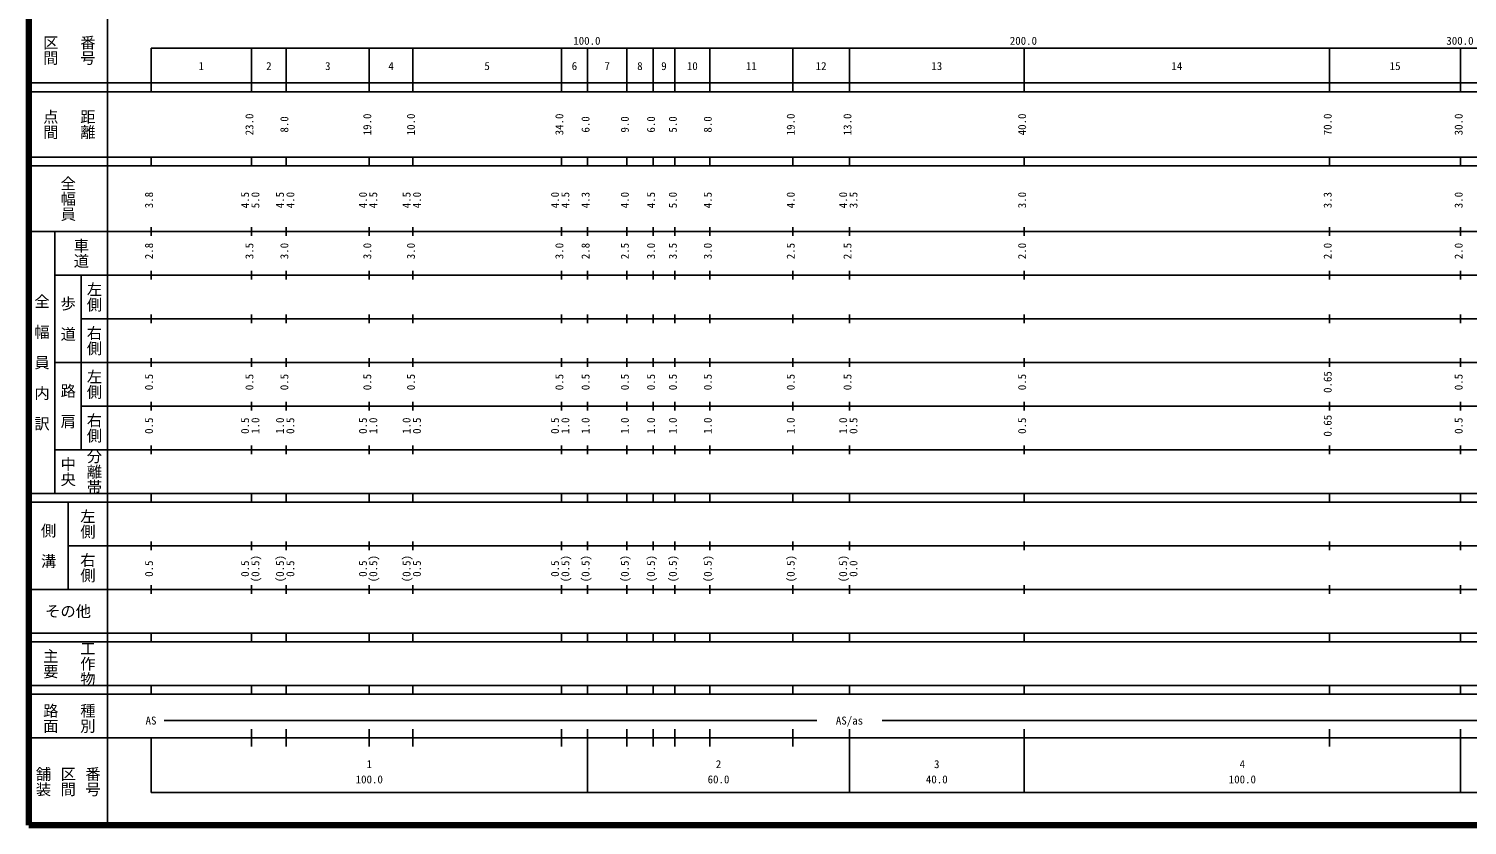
# Model space of a CAD drawing. Units: millimetres on the paper, enlarged 1000 times. Extents: x 40000 to 680000, y 20000 to 380000.
# Drawn here: x 40000 to 369513, y 20000 to 202409 of the extents above; entities that cross this region are included whole.
import ezdxf
from ezdxf.enums import TextEntityAlignment as Align

# ---------------------------------------------------------------- set-up
doc = ezdxf.new("R2010")
doc.units = ezdxf.units.MM
doc.header["$LTSCALE"] = 1000
doc.layers.add('M-TTL', color=2, linetype='Continuous', lineweight=140)
doc.layers.add('M-TTL-BAND', color=7, linetype='Continuous', lineweight=25)
doc.styles.add('@ＭＳ ゴシック', font='')
doc.styles.add('ＭＳ ゴシック', font='')
doc.styles.get('@ＭＳ ゴシック').set_extended_font_data('@MS Gothic')
doc.styles.get('ＭＳ ゴシック').set_extended_font_data('MS Gothic')

msp = doc.modelspace()

# ---------------------------------------------------------------- linework, layer by layer
at = {"layer": 'M-TTL'}
for p, q in [((40000, 380000), (40000, 20000)), ((40000, 20000), (680000, 20000))]:
    msp.add_line(p, q, dxfattribs=at)
at = {"layer": 'M-TTL-BAND'}
for p, q in [((58000, 370000), (58000, 20000)), ((68000, 198000), (579000, 198000)), ((68000, 198000), (68000, 188000)), ((91000, 188000), (91000, 198000)), ((99000, 188000), (99000, 198000)), ((118000, 188000), (118000, 198000)), ((128000, 188000), (128000, 198000)), ((162000, 188000), (162000, 198000)), ((168000, 188000), (168000, 198000)), ((177000, 188000), (177000, 198000)), ((183000, 188000), (183000, 198000)), ((188000, 188000), (188000, 198000)), ((196000, 188000), (196000, 198000)), ((215000, 188000), (215000, 198000)), ((228000, 188000), (228000, 198000)), ((268000, 188000), (268000, 198000)), ((338000, 188000), (338000, 198000)), ((368000, 188000), (368000, 198000)), ((40000, 190000), (579000, 190000)), ((40000, 188000), (579000, 188000)), ((40000, 173000), (579000, 173000)), ((68000, 171000), (68000, 173000)), ((91000, 171000), (91000, 173000)), ((99000, 171000), (99000, 173000)), ((118000, 171000), (118000, 173000)), ((128000, 171000), (128000, 173000)), ((162000, 171000), (162000, 173000)), ((168000, 171000), (168000, 173000)), ((177000, 171000), (177000, 173000)), ((183000, 171000), (183000, 173000)), ((188000, 171000), (188000, 173000)), ((196000, 171000), (196000, 173000)), ((215000, 171000), (215000, 173000)), ((228000, 171000), (228000, 173000)), ((268000, 171000), (268000, 173000)), ((338000, 171000), (338000, 173000)), ((368000, 171000), (368000, 173000)), ((40000, 171000), (579000, 171000)), ((40000, 156000), (579000, 156000)), ((46000, 96000), (46000, 156000)), ((68000, 155000), (68000, 157000)), ((91000, 155000), (91000, 157000)), ((99000, 155000), (99000, 157000)), ((118000, 155000), (118000, 157000)), ((128000, 155000), (128000, 157000)), ((162000, 155000), (162000, 157000)), ((168000, 155000), (168000, 157000)), ((177000, 155000), (177000, 157000)), ((183000, 155000), (183000, 157000)), ((188000, 155000), (188000, 157000)), ((196000, 155000), (196000, 157000)), ((215000, 155000), (215000, 157000)), ((228000, 155000), (228000, 157000)), ((268000, 155000), (268000, 157000)), ((338000, 155000), (338000, 157000)), ((368000, 155000), (368000, 157000)), ((46000, 146000), (579000, 146000)), ((52000, 146000), (52000, 106000)), ((68000, 145000), (68000, 147000)), ((91000, 145000), (91000, 147000)), ((99000, 145000), (99000, 147000)), ((118000, 145000), (118000, 147000)), ((128000, 145000), (128000, 147000)), ((162000, 145000), (162000, 147000)), ((168000, 145000), (168000, 147000)), ((177000, 145000), (177000, 147000)), ((183000, 145000), (183000, 147000)), ((188000, 145000), (188000, 147000)), ((196000, 145000), (196000, 147000)), ((215000, 145000), (215000, 147000)), ((228000, 145000), (228000, 147000)), ((268000, 145000), (268000, 147000)), ((338000, 145000), (338000, 147000)), ((368000, 145000), (368000, 147000)), ((52000, 136000), (579000, 136000)), ((68000, 135000), (68000, 137000)), ((91000, 135000), (91000, 137000)), ((99000, 135000), (99000, 137000)), ((118000, 135000), (118000, 137000)), ((128000, 135000), (128000, 137000)), ((162000, 135000), (162000, 137000)), ((168000, 135000), (168000, 137000)), ((177000, 135000), (177000, 137000)), ((183000, 135000), (183000, 137000)), ((188000, 135000), (188000, 137000)), ((196000, 135000), (196000, 137000)), ((215000, 135000), (215000, 137000)), ((228000, 135000), (228000, 137000)), ((268000, 135000), (268000, 137000)), ((338000, 135000), (338000, 137000)), ((368000, 135000), (368000, 137000)), ((46000, 126000), (579000, 126000)), ((68000, 125000), (68000, 127000)), ((91000, 125000), (91000, 127000)), ((99000, 125000), (99000, 127000)), ((118000, 125000), (118000, 127000)), ((128000, 125000), (128000, 127000)), ((162000, 125000), (162000, 127000)), ((168000, 125000), (168000, 127000)), ((177000, 125000), (177000, 127000)), ((183000, 125000), (183000, 127000)), ((188000, 125000), (188000, 127000)), ((196000, 125000), (196000, 127000)), ((215000, 125000), (215000, 127000)), ((228000, 125000), (228000, 127000)), ((268000, 125000), (268000, 127000)), ((338000, 125000), (338000, 127000)), ((368000, 125000), (368000, 127000)), ((52000, 116000), (579000, 116000)), ((68000, 115000), (68000, 117000)), ((91000, 115000), (91000, 117000)), ((99000, 115000), (99000, 117000)), ((118000, 115000), (118000, 117000)), ((128000, 115000), (128000, 117000)), ((162000, 115000), (162000, 117000)), ((168000, 115000), (168000, 117000)), ((177000, 115000), (177000, 117000)), ((183000, 115000), (183000, 117000)), ((188000, 115000), (188000, 117000)), ((196000, 115000), (196000, 117000)), ((215000, 115000), (215000, 117000)), ((228000, 115000), (228000, 117000)), ((268000, 115000), (268000, 117000)), ((338000, 115000), (338000, 117000)), ((368000, 115000), (368000, 117000)), ((46000, 106000), (579000, 106000)), ((68000, 105000), (68000, 107000)), ((91000, 105000), (91000, 107000)), ((99000, 105000), (99000, 107000)), ((118000, 105000), (118000, 107000)), ((128000, 105000), (128000, 107000)), ((162000, 105000), (162000, 107000)), ((168000, 105000), (168000, 107000)), ((177000, 105000), (177000, 107000)), ((183000, 105000), (183000, 107000)), ((188000, 105000), (188000, 107000)), ((196000, 105000), (196000, 107000)), ((215000, 105000), (215000, 107000)), ((228000, 105000), (228000, 107000)), ((268000, 105000), (268000, 107000)), ((338000, 105000), (338000, 107000)), ((368000, 105000), (368000, 107000)), ((40000, 96000), (579000, 96000)), ((68000, 94000), (68000, 96000)), ((91000, 94000), (91000, 96000)), ((99000, 94000), (99000, 96000)), ((118000, 94000), (118000, 96000)), ((128000, 94000), (128000, 96000)), ((162000, 94000), (162000, 96000)), ((168000, 94000), (168000, 96000)), ((177000, 94000), (177000, 96000)), ((183000, 94000), (183000, 96000)), ((188000, 94000), (188000, 96000)), ((196000, 94000), (196000, 96000)), ((215000, 94000), (215000, 96000)), ((228000, 94000), (228000, 96000)), ((268000, 94000), (268000, 96000)), ((338000, 94000), (338000, 96000)), ((368000, 94000), (368000, 96000)), ((40000, 94000), (579000, 94000)), ((49000, 94000), (49000, 74000)), ((49000, 84000), (579000, 84000)), ((68000, 83000), (68000, 85000)), ((91000, 83000), (91000, 85000)), ((99000, 83000), (99000, 85000)), ((118000, 83000), (118000, 85000)), ((128000, 83000), (128000, 85000)), ((162000, 83000), (162000, 85000)), ((168000, 83000), (168000, 85000)), ((177000, 83000), (177000, 85000)), ((183000, 83000), (183000, 85000)), ((188000, 83000), (188000, 85000)), ((196000, 83000), (196000, 85000)), ((215000, 83000), (215000, 85000)), ((228000, 83000), (228000, 85000)), ((268000, 83000), (268000, 85000)), ((338000, 83000), (338000, 85000)), ((368000, 83000), (368000, 85000)), ((40000, 74000), (579000, 74000)), ((68000, 73000), (68000, 75000)), ((91000, 73000), (91000, 75000)), ((99000, 73000), (99000, 75000)), ((118000, 73000), (118000, 75000)), ((128000, 73000), (128000, 75000)), ((162000, 73000), (162000, 75000)), ((168000, 73000), (168000, 75000)), ((177000, 73000), (177000, 75000)), ((183000, 73000), (183000, 75000)), ((188000, 73000), (188000, 75000)), ((196000, 73000), (196000, 75000)), ((215000, 73000), (215000, 75000)), ((228000, 73000), (228000, 75000)), ((268000, 73000), (268000, 75000)), ((338000, 73000), (338000, 75000)), ((368000, 73000), (368000, 75000)), ((40000, 64000), (579000, 64000)), ((68000, 62000), (68000, 64000)), ((91000, 62000), (91000, 64000)), ((99000, 62000), (99000, 64000)), ((118000, 62000), (118000, 64000)), ((128000, 62000), (128000, 64000)), ((162000, 62000), (162000, 64000)), ((168000, 62000), (168000, 64000)), ((177000, 62000), (177000, 64000)), ((183000, 62000), (183000, 64000)), ((188000, 62000), (188000, 64000)), ((196000, 62000), (196000, 64000)), ((215000, 62000), (215000, 64000)), ((228000, 62000), (228000, 64000)), ((268000, 62000), (268000, 64000)), ((338000, 62000), (338000, 64000)), ((368000, 62000), (368000, 64000)), ((40000, 62000), (579000, 62000)), ((40000, 52000), (579000, 52000)), ((40000, 50000), (579000, 50000)), ((68000, 50000), (68000, 52000)), ((91000, 50000), (91000, 52000)), ((99000, 50000), (99000, 52000)), ((118000, 50000), (118000, 52000)), ((128000, 50000), (128000, 52000)), ((162000, 50000), (162000, 52000)), ((168000, 50000), (168000, 52000)), ((177000, 50000), (177000, 52000)), ((183000, 50000), (183000, 52000)), ((188000, 50000), (188000, 52000)), ((196000, 50000), (196000, 52000)), ((215000, 50000), (215000, 52000)), ((228000, 50000), (228000, 52000)), ((268000, 50000), (268000, 52000)), ((338000, 50000), (338000, 52000)), ((368000, 50000), (368000, 52000)), ((71000, 44000), (220500, 44000)), ((235500, 44000), (405500, 44000)), ((40000, 40000), (579000, 40000)), ((68000, 40000), (68000, 27500)), ((91000, 38000), (91000, 42000)), ((99000, 38000), (99000, 42000)), ((118000, 38000), (118000, 42000)), ((128000, 38000), (128000, 42000)), ((162000, 38000), (162000, 42000)), ((168000, 27500), (168000, 42000)), ((177000, 38000), (177000, 42000)), ((183000, 38000), (183000, 42000)), ((188000, 38000), (188000, 42000)), ((196000, 38000), (196000, 42000)), ((215000, 38000), (215000, 42000)), ((228000, 27500), (228000, 42000)), ((268000, 27500), (268000, 42000)), ((338000, 38000), (338000, 42000)), ((368000, 27500), (368000, 42000)), ((68000, 27500), (579000, 27500))]:
    msp.add_line(p, q, dxfattribs=at)

# ---------------------------------------------------------------- texts
at = {"layer": 'M-TTL-BAND', "style": '@ＭＳ ゴシック'}
for s, p in [('区間', (45000, 197500)), ('番号', (53500, 197500)), ('点間', (45000, 180500)), ('距離', (53500, 180500)), ('全幅員', (49000, 163500)), ('車道', (52000, 151000)), ('左側', (55000, 141000)), ('全\u3000幅\u3000員\u3000内\u3000訳', (43000, 126000)), ('歩\u3000道', (49000, 136000)), ('右側', (55000, 131000)), ('左側', (55000, 121000)), ('路\u3000肩', (49000, 116000)), ('右側', (55000, 111000)), ('分離帯', (55000, 101000)), ('中央', (49000, 101000)), ('左側', (53500, 89000)), ('側\u3000溝', (44500, 84000)), ('右側', (53500, 79000)), ('主要', (45000, 57000)), ('工作物', (53500, 57000)), ('路面', (45000, 44500)), ('種別', (53500, 44500)), ('舗装', (43333, 30000)), ('区間', (49000, 30000)), ('番号', (54667, 30000))]:
    msp.add_text(s, height=2566, rotation=270, dxfattribs=at).set_placement(p, align=Align.MIDDLE_CENTER)
at = {"layer": 'M-TTL-BAND', "style": 'ＭＳ ゴシック'}
for s, p in [('100.0', (167844, 198195)), ('200.0', (267844, 198195)), ('300.0', (367844, 198195)), ('1', (79500, 192405)), ('2', (95000, 192405)), ('3', (108500, 192405)), ('4', (123000, 192405)), ('5', (145000, 192405)), ('6', (165000, 192405)), ('7', (172500, 192405)), ('8', (180000, 192405)), ('9', (185500, 192405)), ('10', (192000, 192405)), ('11', (205500, 192405)), ('12', (221500, 192405)), ('13', (248000, 192405)), ('14', (303000, 192405)), ('15', (353000, 192405)), ('AS', (68000, 42500)), ('AS/as', (228000, 42500)), ('1', (118000, 32523)), ('2', (198000, 32523)), ('3', (248000, 32523)), ('4', (318000, 32523)), ('100.0', (118000, 29033)), ('60.0', (198000, 29033)), ('40.0', (248000, 29033)), ('100.0', (318000, 29033))]:
    msp.add_text(s, height=1833, dxfattribs=at).set_placement(p, align=Align.BOTTOM_CENTER)
for s, p in [('23.0', (92000, 180500)), ('8.0', (100000, 180500)), ('19.0', (119000, 180500)), ('10.0', (129000, 180500)), ('34.0', (163000, 180500)), ('6.0', (169000, 180500)), ('9.0', (178000, 180500)), ('6.0', (184000, 180500)), ('5.0', (189000, 180500)), ('8.0', (197000, 180500)), ('19.0', (216000, 180500)), ('13.0', (229000, 180500)), ('40.0', (269000, 180500)), ('70.0', (339000, 180500)), ('30.0', (369000, 180500)), ('3.8', (69000, 163174)), ('4.5', (91000, 163174)), ('5.0', (93370, 163174)), ('4.5', (99000, 163174)), ('4.0', (101370, 163174)), ('4.0', (118000, 163174)), ('4.5', (120370, 163174)), ('4.5', (128000, 163174)), ('4.0', (130370, 163174)), ('4.0', (162000, 163174)), ('4.5', (164370, 163174)), ('4.3', (169000, 163174)), ('4.0', (178000, 163174)), ('4.5', (184000, 163174)), ('5.0', (189000, 163174)), ('4.5', (197000, 163174)), ('4.0', (216000, 163174)), ('4.0', (228000, 163174)), ('3.5', (230370, 163174)), ('3.0', (269000, 163174)), ('3.3', (339000, 163174)), ('3.0', (369000, 163174)), ('2.8', (69000, 151500)), ('3.5', (92000, 151500)), ('3.0', (100000, 151500)), ('3.0', (119000, 151500)), ('3.0', (129000, 151500)), ('3.0', (163000, 151500)), ('2.8', (169000, 151500)), ('2.5', (178000, 151500)), ('3.0', (184000, 151500)), ('3.5', (189000, 151500)), ('3.0', (197000, 151500)), ('2.5', (216000, 151500)), ('2.5', (229000, 151500)), ('2.0', (269000, 151500)), ('2.0', (339000, 151500)), ('2.0', (369000, 151500)), ('0.5', (69000, 121500)), ('0.5', (92000, 121500)), ('0.5', (100000, 121500)), ('0.5', (119000, 121500)), ('0.5', (129000, 121500)), ('0.5', (163000, 121500)), ('0.5', (169000, 121500)), ('0.5', (178000, 121500)), ('0.5', (184000, 121500)), ('0.5', (189000, 121500)), ('0.5', (197000, 121500)), ('0.5', (216000, 121500)), ('0.5', (229000, 121500)), ('0.5', (269000, 121500)), ('0.65', (339000, 121500)), ('0.5', (369000, 121500)), ('0.5', (69000, 111500)), ('0.5', (91000, 111500)), ('1.0', (93370, 111500)), ('1.0', (99000, 111500)), ('0.5', (101370, 111500)), ('0.5', (118000, 111500)), ('1.0', (120370, 111500)), ('1.0', (128000, 111500)), ('0.5', (130370, 111500)), ('0.5', (162000, 111500)), ('1.0', (164370, 111500)), ('1.0', (169000, 111500)), ('1.0', (178000, 111500)), ('1.0', (184000, 111500)), ('1.0', (189000, 111500)), ('1.0', (197000, 111500)), ('1.0', (216000, 111500)), ('1.0', (228000, 111500)), ('0.5', (230370, 111500)), ('0.5', (269000, 111500)), ('0.65', (339000, 111500)), ('0.5', (369000, 111500)), ('0.5', (69000, 78764)), ('0.5', (91000, 78764)), ('(0.5)', (93370, 78764)), ('(0.5)', (99000, 78764)), ('0.5', (101370, 78764)), ('0.5', (118000, 78764)), ('(0.5)', (120370, 78764)), ('(0.5)', (128000, 78764)), ('0.5', (130370, 78764)), ('0.5', (162000, 78764)), ('(0.5)', (164370, 78764)), ('(0.5)', (169000, 78764)), ('(0.5)', (178000, 78764)), ('(0.5)', (184000, 78764)), ('(0.5)', (189000, 78764)), ('(0.5)', (197000, 78764)), ('(0.5)', (216000, 78764)), ('(0.5)', (228000, 78764)), ('0.0', (230370, 78764))]:
    msp.add_text(s, height=1833, rotation=90, dxfattribs=at).set_placement(p, align=Align.BOTTOM_CENTER)
msp.add_text('その他', height=2566, dxfattribs=at).set_placement((49000, 69000), align=Align.MIDDLE_CENTER)

doc.saveas('drawing.dxf')
